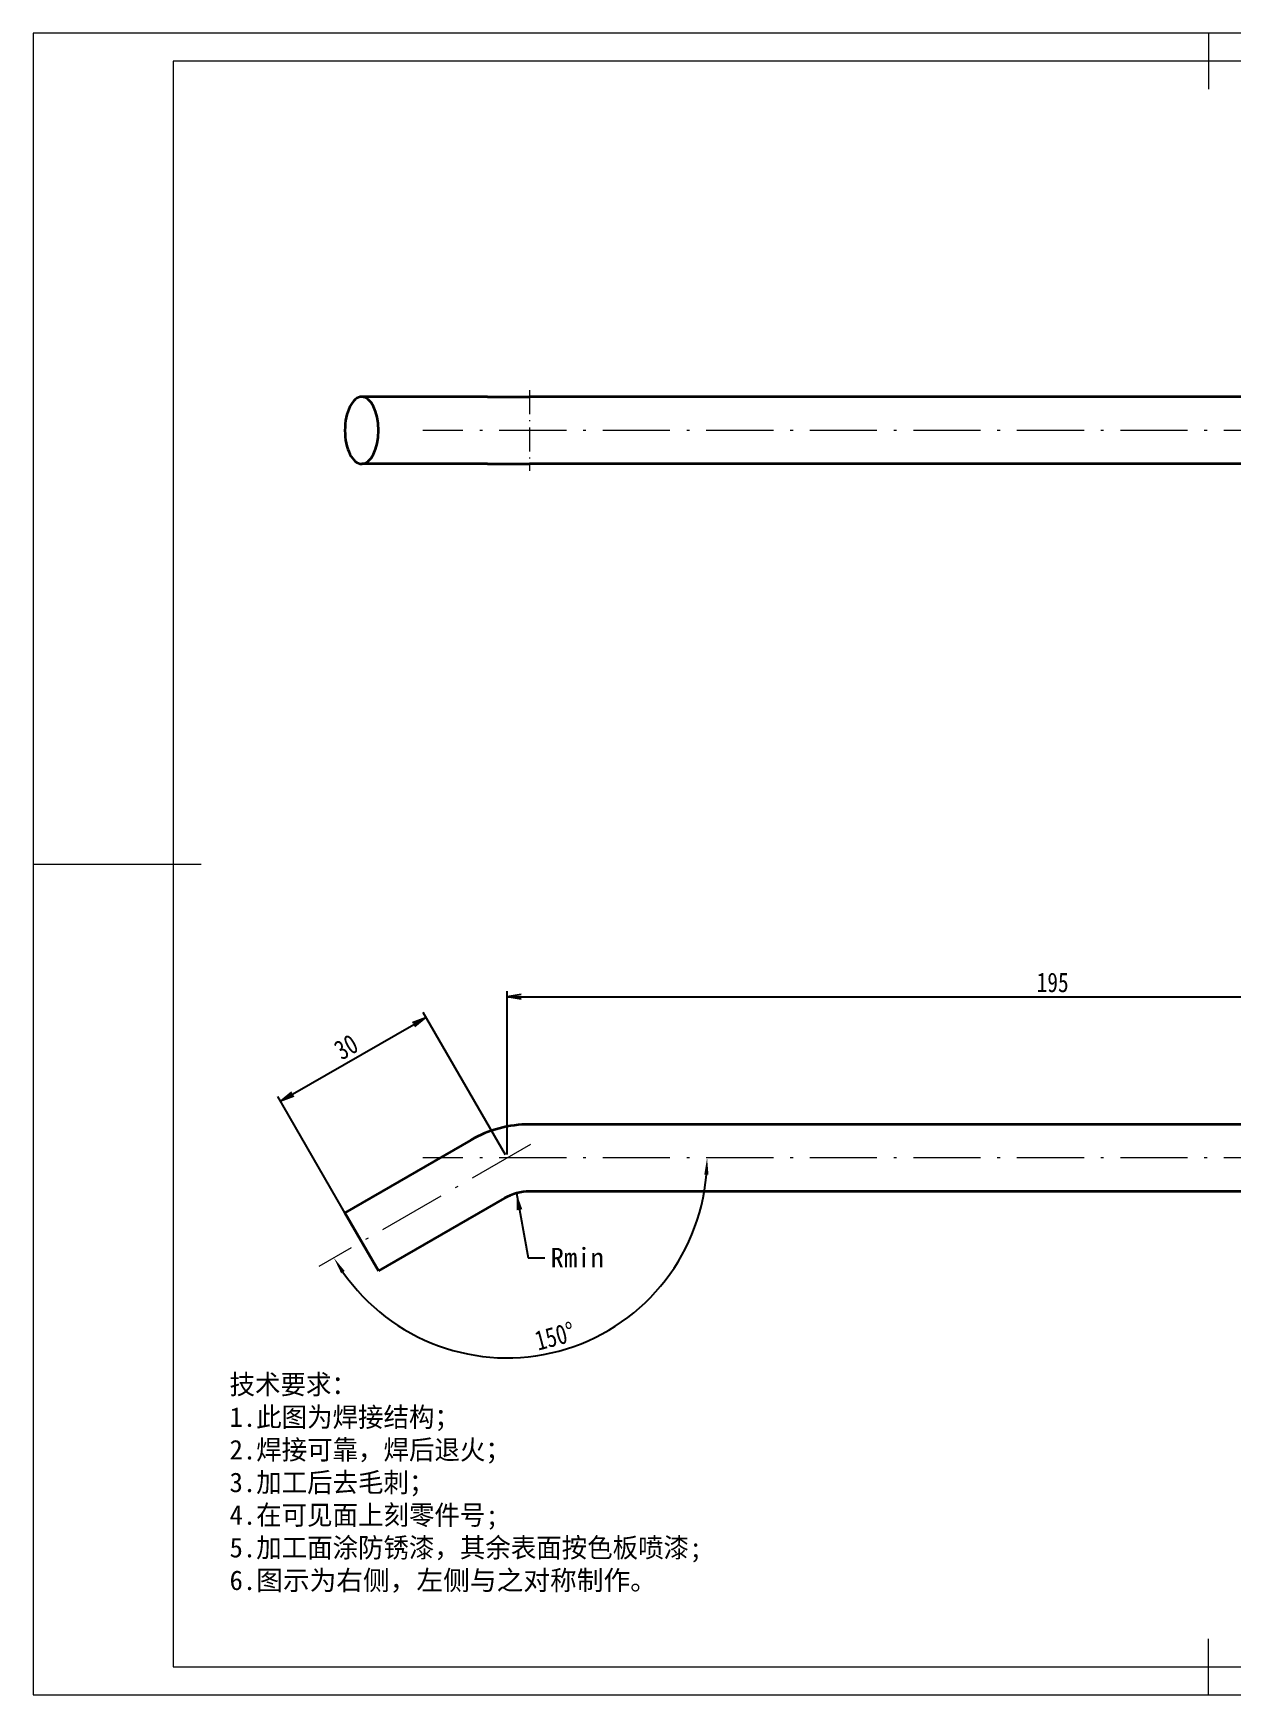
# Model space of a CAD drawing. Header units: millimetres. Extents: x -15766 to 80009, y -9701 to 15159.
# Drawn here: x -11128.1 to -10913.9, y 11134.1 to 11431.1 of the extents above; entities that cross this region are included whole.
import ezdxf

# ---------------------------------------------------------------- set-up
doc = ezdxf.new("R2010")
doc.units = ezdxf.units.MM
doc.linetypes.add('CENTER-HOKUTO_1', pattern=[16, 13, -1, 1, -1])
doc.linetypes.add('DASHDOT', pattern=[18.5, 12, -3, 0.5, -3])
doc.layers.get('DEFPOINTS').update_dxf_attribs({"lineweight": 18})
for name, color, linetype, lineweight in [('AM_7', 2, 'CENTER-HOKUTO_1', 18), ('AM_VIS', 7, 'Continuous', 18), ('CDRAFT0', 7, 'Continuous', 18), ('DIM', 253, 'Continuous', 20), ('title_frame', 7, 'Continuous', 18), ('word_dim', 9, 'Continuous', 18), ('粗实线层_1', 7, 'Continuous', 15)]:
    doc.layers.add(name, color=color, linetype=linetype, lineweight=lineweight)
doc.styles.add('DIM', font='', dxfattribs={"width": 0.8})
doc.styles.get('DIM').set_extended_font_data('NSimSun')
doc.dimstyles.new('1-1', dxfattribs={"dimtxt": 3.5, "dimasz": 3, "dimexe": 1, "dimexo": 0, "dimgap": 1, "dimtad": 1, "dimdsep": 46, "dimtxsty": 'DIM', "dimblk": '_CAXARROW', "dimcen": 0, "dimdle": 6, "dimclrd": 256, "dimclre": 256, "dimclrt": 3, "dimazin": 2, "dimtfac": 0.707107, "dimtmove": 0, "dimatfit": 3, "dimfxl": 0, "dimfrac": 2, "dimtolj": 1, "dimarcsym": 0})
doc.dimstyles.new('1-1$0', dxfattribs={"dimtxt": 3.5, "dimasz": 2.5, "dimexe": 1, "dimexo": 0.625, "dimgap": 0.8, "dimtad": 1, "dimdsep": 46, "dimtxsty": 'DIM', "dimblk": 'OPEN', "dimcen": 0, "dimdle": 5, "dimclrd": 256, "dimclre": 256, "dimclrt": 3, "dimazin": 3, "dimtfac": 0.5, "dimtmove": 0, "dimatfit": 3, "dimldrblk": 'OPEN', "dimfxl": 0, "dimtolj": 1, "dimarcsym": 0})

# ---------------------------------------------------------------- blocks, each defined once
blk = doc.blocks.new('*X3')
at = {"layer": 'CDRAFT0'}
for p, q in [((420, 297), (0, 297)), ((0, 297), (0, 0)), ((0, 0), (420, 0))]:
    blk.add_line(p, q, dxfattribs=at)
at = {"layer": '粗实线层_1'}
for p, q in [((210, 297), (210, 287)), ((415, 292), (25, 292)), ((25, 292), (25, 5)), ((0, 148.5), (30, 148.5)), ((210, 0), (210, 10)), ((25, 5), (415, 5))]:
    blk.add_line(p, q, dxfattribs=at)
blk = doc.blocks.new('_OPEN')
at = {"color": 0, "linetype": 'ByBlock', "lineweight": -2}
for p, q in [((-1, 0.166667), (0, 0)), ((-1, -0.166667), (0, 0)), ((0, 0), (-1, 0))]:
    blk.add_line(p, q, dxfattribs=at)
blk = doc.blocks.new('*D288')
at = {"layer": 'DEFPOINTS', "color": 0, "transparency": 16777216}
for p in [(-10848.42, 11258.87), (-10848.42, 11236.06), (-11043.42, 11230.06)]:
    blk.add_point(p, dxfattribs=at)
at = {"layer": 'DIM', "linetype": 'Continuous', "lineweight": -2, "transparency": 16777216}
for p, q in [((-11043.42, 11230.68), (-11043.42, 11259.87)), ((-10848.42, 11236.68), (-10848.42, 11259.87)), ((-11040.92, 11258.87), (-10850.92, 11258.87))]:
    blk.add_line(p, q, dxfattribs=at)
at = {"layer": 'DIM', "lineweight": -2, "transparency": 16777216, "xscale": 2.5, "yscale": 2.5, "zscale": 2.5, "rotation": 180}
blk.add_blockref('_OPEN', (-11043.42, 11258.87), dxfattribs=at)
at = {"layer": 'DIM', "lineweight": -2, "transparency": 16777216, "xscale": 2.5, "yscale": 2.5, "zscale": 2.5}
blk.add_blockref('_OPEN', (-10848.42, 11258.87), dxfattribs=at)
at = {"layer": 'DIM', "color": 3, "transparency": 16777216, "insert": (-10945.92, 11261.42), "char_height": 3.5, "attachment_point": 5, "style": 'DIM'}
blk.add_mtext('\\A1;195', dxfattribs=at)
blk = doc.blocks.new('_CAXARROW')
blk.add_hatch(color=0).paths.add_polyline_path([(0, 0), (-1, 0.125), (-1, -0.125)], flags=0)
blk = doc.blocks.new('*D289')
at = {"layer": 'DEFPOINTS', "color": 0, "transparency": 16777216}
for p in [(-11061.4, 11230.06), (-11039.25, 11232.47), (-10829.32, 11230.06), (-11077.05, 11210.64), (-11049.62, 11194.86)]:
    blk.add_point(p, dxfattribs=at)
at = {"layer": 'DIM', "linetype": 'Continuous', "lineweight": -2, "transparency": 16777216}
blk.add_arc((-11043.42, 11230.06), 35.74, 214.8108, 355.1893, dxfattribs=at)
at = {"layer": 'DIM', "lineweight": -2, "transparency": 16777216, "xscale": 3, "yscale": 3, "zscale": 3}
for p, rotation in [((-11007.68, 11230.06), 87.59464701244121), ((-11074.37, 11212.19), 122.4054799763613)]:
    blk.add_blockref('_CAXARROW', p, dxfattribs=dict(at, rotation=rotation))
at = {"layer": 'DIM', "color": 3, "transparency": 16777216, "insert": (-11034.88, 11198.19), "char_height": 3.5, "attachment_point": 5, "rotation": 15.0001, "style": 'DIM'}
blk.add_mtext('\\A1;150°', dxfattribs=at)
blk = doc.blocks.new('*D290')
at = {"layer": 'DEFPOINTS', "color": 0, "transparency": 16777216}
for p in [(-11057.93, 11255.19), (-11043.42, 11230.06), (-11069.4, 11215.06)]:
    blk.add_point(p, dxfattribs=at)
at = {"layer": 'DIM', "linetype": 'Continuous', "lineweight": -2, "transparency": 16777216}
for p, q in [((-11081.74, 11241.44), (-11060.09, 11253.94)), ((-11043.73, 11230.6), (-11058.43, 11256.05)), ((-11069.71, 11215.6), (-11084.41, 11241.05))]:
    blk.add_line(p, q, dxfattribs=at)
at = {"layer": 'DIM', "lineweight": -2, "transparency": 16777216, "xscale": 2.5, "yscale": 2.5, "zscale": 2.5}
for p, rotation in [((-11057.93, 11255.19), 29.9999529957079), ((-11083.91, 11240.19), 209.9999529957079)]:
    blk.add_blockref('_OPEN', p, dxfattribs=dict(at, rotation=rotation))
at = {"layer": 'DIM', "color": 3, "transparency": 16777216, "insert": (-11072.19, 11249.9), "char_height": 3.5, "attachment_point": 5, "rotation": 30, "style": 'DIM'}
blk.add_mtext('\\A1;30', dxfattribs=at)

msp = doc.modelspace()

# ---------------------------------------------------------------- linework, layer by layer
at = {"layer": 'AM_7', "linetype": 'DASHDOT', "lineweight": 13, "ltscale": 0.360015}
msp.add_line((-11039.39852, 11367.31309), (-11039.39852, 11352.91249), dxfattribs=at)
at = {"layer": 'AM_7', "linetype": 'DASHDOT', "lineweight": 13}
for p, q in [((-10829.31942, 11360.11305), (-11058.49618, 11360.11305)), ((-11039.24813, 11232.46571), (-11077.04843, 11210.64189)), ((-10829.31942, 11230.05861), (-11058.49618, 11230.05861))]:
    msp.add_line(p, q, dxfattribs=at)
at = {"layer": 'AM_VIS', "lineweight": 35}
for p, q in [((-11046.89852, 11366.11305), (-11069.39852, 11366.11305)), ((-10888.41757, 11366.11305), (-11039.39852, 11366.11305)), ((-11046.89852, 11354.11305), (-11069.39852, 11354.11305)), ((-10888.41757, 11354.11305), (-11039.39852, 11354.11305)), ((-10848.41757, 11236.05861), (-11039.39852, 11236.05861)), ((-11049.89852, 11233.24513), (-11072.39852, 11220.25477)), ((-10888.41757, 11224.05861), (-11039.39852, 11224.05861)), ((-11043.89852, 11222.85283), (-11066.39852, 11209.86247))]:
    msp.add_line(p, q, dxfattribs=at)
at = {"layer": 'AM_VIS', "lineweight": 35, "ltscale": 0.1875}
for p, q in [((-11046.89852, 11366.11305), (-11039.39852, 11366.11305)), ((-11046.89852, 11354.11305), (-11039.39852, 11354.11305))]:
    msp.add_line(p, q, dxfattribs=at)
at = {"layer": 'AM_VIS', "lineweight": 35, "ltscale": 0.3}
msp.add_line((-11072.39852, 11220.25477), (-11066.39852, 11209.86247), dxfattribs=at)
at = {"layer": 'AM_VIS', "lineweight": 35}
for radius in [21, 9]:
    msp.add_arc((-11039.39852, 11215.05861), radius, 90.0000025, 120.0000033, dxfattribs=at)
for start_param, end_param in [(0, 1.570796327), (3.141592654, 6.283185307), (1.570796327, 3.141592654)]:
    msp.add_ellipse((-11069.39852, 11360.11305), major_axis=(0, 6), ratio=0.5, start_param=start_param, end_param=end_param, dxfattribs=at)

# ---------------------------------------------------------------- block references
at = {"layer": 'title_frame'}
msp.add_blockref('*X3', (-11128.10039, 11134.10436), dxfattribs=at)

# ---------------------------------------------------------------- texts
at = {"layer": 'DIM', "color": 3, "insert": (-11035.64822, 11213.98642), "char_height": 3.5, "attachment_point": 1}
msp.add_mtext('\\A1;Rmin', dxfattribs=at)
at = {"layer": 'word_dim', "linetype": 'Continuous', "ltscale": 4, "insert": (-11093.01905, 11191.32954), "char_height": 3.5, "width": 139.6035818, "attachment_point": 1}
msp.add_mtext('{\\C3;技术要求：\\P1.此图为焊接结构；\\P2.焊接可靠，焊后退火；\\P3.加工后去毛刺；\\P4.在可见面上刻零件号;\\P5.加工面涂防锈漆，其余表面按色板喷漆;\\P\\fNSimSun|b0|i0|c134|p49;6.\\fSimSun|b0|i0|c134|p49;图示为右侧，左侧与之对称制作。}', dxfattribs=at)

# ---------------------------------------------------------------- dimensions: what is measured, and where the dimension line sits
at = {"layer": 'DIM'}
dim = msp.add_linear_dim(base=(-10848.41757, 11258.87276), p1=(-11043.41783, 11230.05866), p2=(-10848.41757, 11236.05861), dimstyle='1-1$0', dxfattribs=at)
dim.commit()
dim.dimension.update_dxf_attribs({"geometry": '*D288', "text_midpoint": (-10945.9177, 11261.42276)})
dim = msp.add_linear_dim(base=(-11057.92584, 11255.18731), p1=(-11069.39804, 11215.05867), p2=(-11043.41783, 11230.05866), angle=29.999953, dimstyle='1-1$0', dxfattribs=at)
dim.commit()
dim.dimension.update_dxf_attribs({"geometry": '*D290', "text_midpoint": (-11072.19101, 11249.89581)})
dim = msp.add_angular_dim_2l(base=(-11049.62412, 11194.86075), line1=((-11039.24862, 11232.46577), (-11077.04843, 11210.64192)), line2=((-10829.31991, 11230.05861), (-11061.40038, 11230.05867)), dimstyle='1-1', dxfattribs=at)
dim.commit()
dim.dimension.update_dxf_attribs({"geometry": '*D289', "text_midpoint": (-11034.87913, 11198.19192)})

# ---------------------------------------------------------------- leaders
at = {"layer": 'DIM', "annotation_type": 0, "has_hookline": 1, "hookline_direction": 0, "text_width": 10.5}
msp.add_leader([(-11041.7274, 11223.752), (-11039.64822, 11212.23642), (-11036.64822, 11212.23642)], dimstyle='1-1', override={"dimgap": 1, "dimtad": 0}, dxfattribs=at)

doc.saveas('drawing.dxf')
